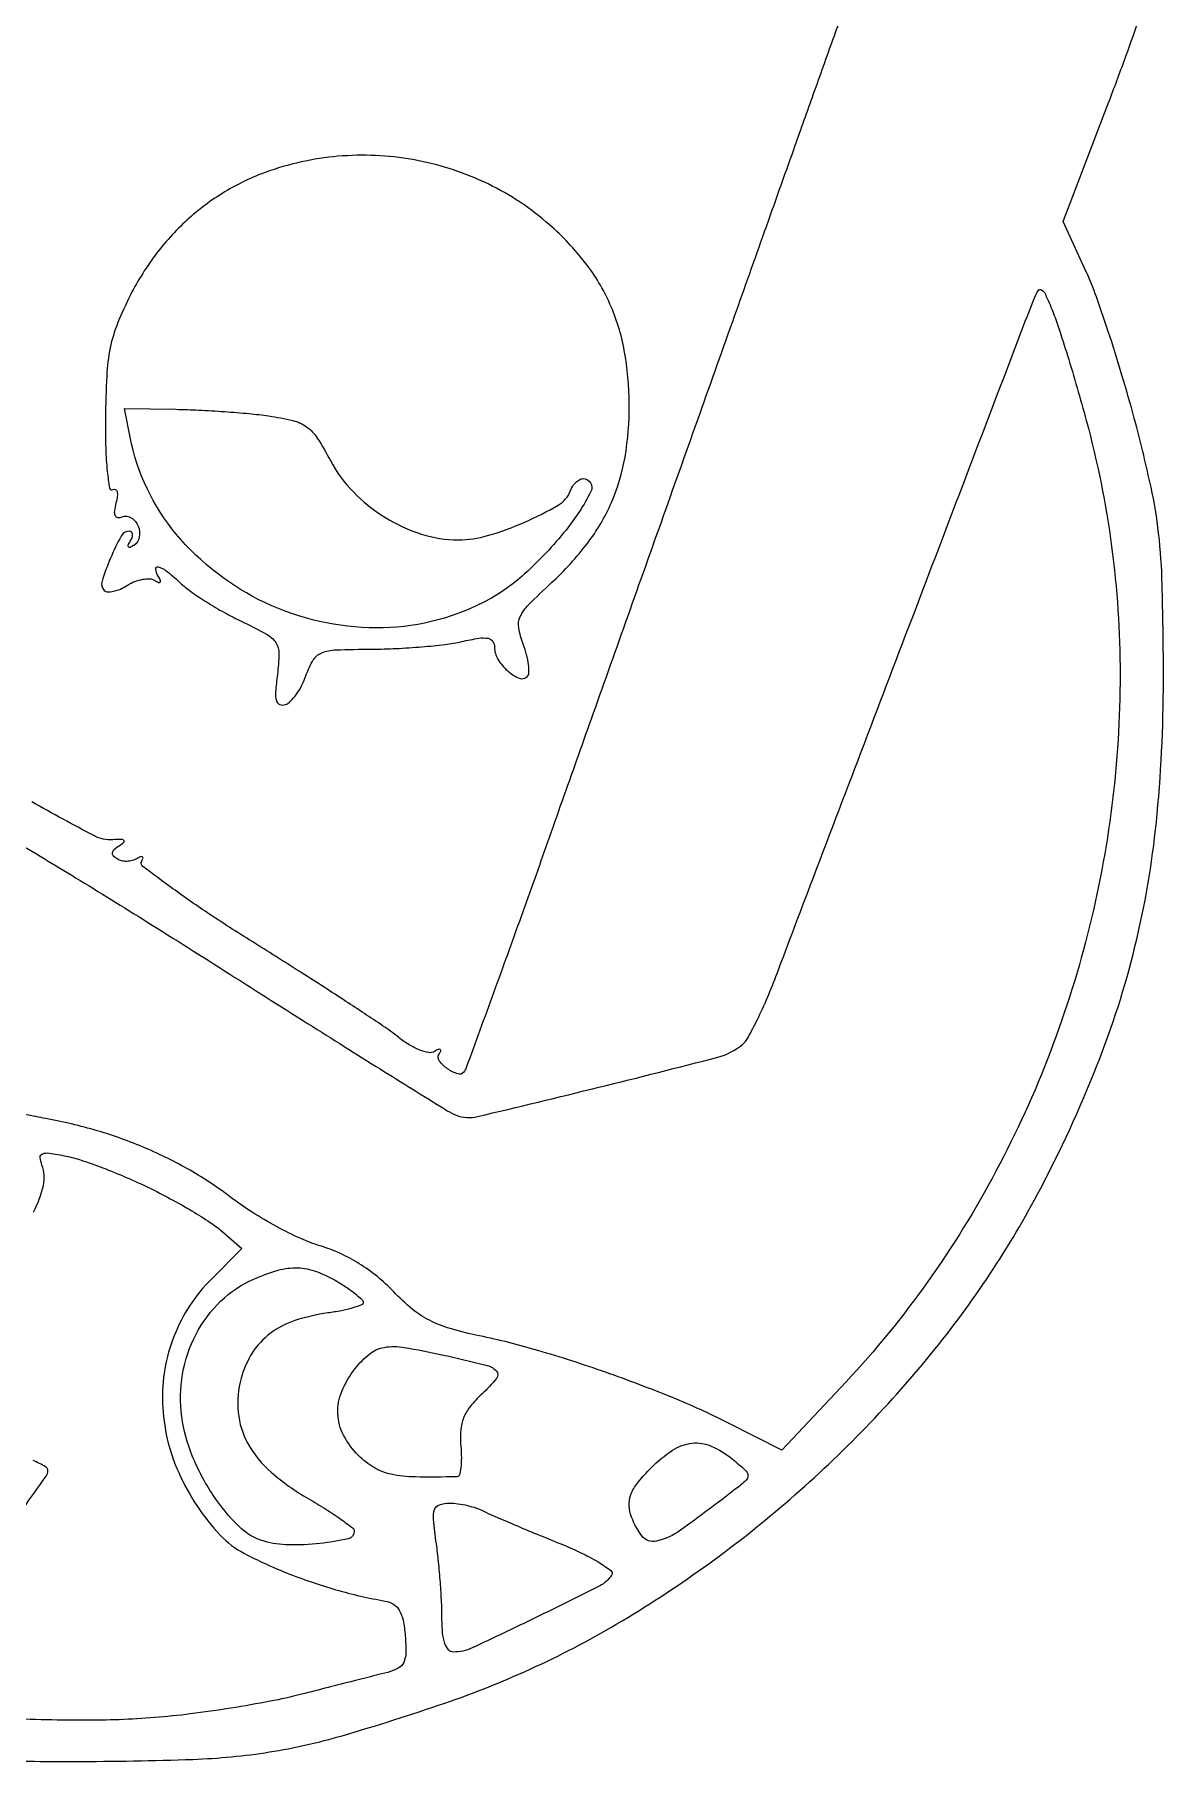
# Model space of a CAD drawing. Extents: x 22 to 640, y 38 to 1156.
# Drawn here: x 200.5 to 329.4, y 437.5 to 634.7 of the extents above; entities that cross this region are included whole.
import ezdxf

# ---------------------------------------------------------------- set-up
doc = ezdxf.new("R2010")
doc.units = 0

msp = doc.modelspace()

# ---------------------------------------------------------------- linework, layer by layer
for points in [[(197.994851, 542.780548, -0.000665), (205.16223, 538.42471, -0.002986), (213.303527, 533.395219, -0.001877), (222.761368, 527.424545, 0.000963), (232.240876, 521.415924, 0.00149), (240.453869, 516.266377, 0.000443), (247.60674, 511.819949, 0.047255), (248.631385, 511.311209, 0.150848), (251.05243, 511.148829, 0.002287), (264.908466, 514.496224, 0.002899), (278.50033, 517.929376, 0.111196), (281.276366, 519.355937, 0.093111), (281.95139, 520.175594, 0.011746), (283.015192, 522.220182, 0.013463), (284.166936, 524.735872, 0.010809), (285.273529, 527.5, -0.001145), (289.095154, 537.607839, -0.000069), (300.676629, 568.016455, -0.000027), (313.038642, 600.455822, -0.003467), (314.599376, 604.466919, -0.039008), (315.086469, 605.460049, -0.424267), (315.476702, 605.553204, -0.146975), (315.908265, 605.051892, -0.007872), (316.740879, 603.099816, -0.018046), (317.420979, 601.244356, -0.00414), (318.429621, 598.062374, -0.004275), (319.530851, 594.373926, -0.004157), (320.579406, 590.632897, -0.066344), (324.442162, 561.643189, -0.06226), (320.734957, 531.993275, -0.062045), (309.820268, 504.074598, -0.065003), (292.520869, 480.169269), (285.817494, 473.063338), (279.658747, 476.173047, 0.020109), (273.312661, 479.063306, 0.012633), (265.687855, 481.949774, 0.012648), (257.952232, 484.439051, 0.020681), (251.270471, 486.107354, -0.019984), (247.922896, 486.938226, -0.048402), (245.559315, 487.882208, -0.053788), (243.571618, 489.196387, -0.030171), (241.454201, 491.176788, 0.032735), (239.621324, 492.87354, 0.031263), (237.555357, 494.345019, 0.031595), (235.345791, 495.532739, 0.03536), (233.084314, 496.382321, -0.035592), (230.867992, 497.216112, -0.016567), (228.119796, 498.591804, -0.016317), (225.318162, 500.232854, -0.021906), (222.900584, 501.909304, 0.031739), (218.234487, 505.01099, 0.030109), (213.132255, 507.557992, 0.029312), (207.625123, 509.532098, 0.02667), (201.749249, 510.921909, -0.009451), (199.457768, 511.381249, -0.006736)], [(293.544691, 639.5, 0.000183), (291.515863, 633.82832, 0.000134), (289.266706, 627.528125, 0.000135), (287.138748, 621.557293, 0.000299), (285.519016, 617, -0.000121), (283.609117, 611.620232, -0.000024), (280.161788, 601.91875, -0.000025), (276.141345, 590.607887, -0.000023), (272.014065, 579, 0.000071), (267.927073, 567.501931, 0.000082), (264.027985, 556.521875, 0.000073), (260.724611, 547.210238, 0.000471), (259.059391, 542.5, -0.001328), (256.032355, 533.984183, -0.001235), (252.886453, 525.27565, -0.000159), (249.776652, 516.741589, -0.075566), (249.49483, 516.226461, -0.321342), (248.796752, 516.012429, -0.074591), (247.639006, 516.605254, -0.073674), (246.69776, 517.516543, -0.311545), (246.660252, 518.259293, 0.041922), (246.856144, 518.645144, 0.36659), (246.80076, 518.814094, 0.25287), (246.583345, 518.826263, 0.028541), (246.134038, 518.58284, -0.184708), (245.485195, 518.459215, -0.049098), (244.453422, 518.750486, -0.042865), (243.257647, 519.341346, -0.032667), (242.059909, 520.178331, 0.021326), (240.223972, 521.524232, 0.002568), (236.038904, 524.294993, 0.003052), (231.025732, 527.533547, 0.002507), (225.634019, 530.932282, -0.006723), (220.490649, 534.235393, -0.011168), (216.257264, 537.173172, -0.004917), (212.822296, 539.724393, -0.38663), (212.708148, 540.33679, 0.058097), (212.860718, 540.662973, 0.380724), (212.795125, 540.815508, 0.219179), (212.569604, 540.816769, 0.031919), (212.154508, 540.595492, -0.076507), (211.630672, 540.373487, -0.058841), (211.014025, 540.292494, -0.059413), (210.402294, 540.357358, -0.082499), (209.893237, 540.565983, -0.076718), (209.472999, 540.924793, -0.220054), (209.370312, 541.28495, -0.171622), (209.57441, 541.662679, -0.045507), (210.130629, 542.080733, 0.033295), (210.673206, 542.468198, 0.4568), (210.679003, 542.682036, 0.192858), (210.361814, 542.801381, 0.013507), (209.393847, 542.754714, -0.141516), (207.313382, 543.189414, -0.005193), (200.161824, 547.073432, -0.007022)], [(194.678192, 437.587477, 0.004087), (205, 437.506604, 0.00878), (218.560583, 437.749331, 0.030156), (227.322364, 438.590854, 0.032262), (235.613764, 440.44974, 0.011161), (247.313207, 444.163513, 0.052382), (267.576897, 453.564055, 0.044051), (286.75009, 467.45778, 0.043859), (303.277356, 484.569838, 0.050687), (315.678391, 503.53649, 0.026704), (322.120382, 517.793798, 0.035163), (326.345732, 531.419951, 0.034484), (328.673854, 545.714269, 0.024244), (329.391451, 562, 0.00509), (329.247011, 571.87656, 0.021711), (328.845021, 577.760066, 0.026328), (327.970611, 583.034796, 0.010061), (326.222082, 590.27247, 0.007652), (324.846796, 595.194419, 0.006889), (323.274894, 600.248164, 0.00692), (321.740319, 604.740512, 0.021584), (320.536735, 607.700726), (317.947431, 613.356512), (322.973715, 626.526398, 0.003627), (324.895757, 631.674321, 0.005292), (326.508017, 636.239425, 0.002727)], [(200.368625, 500.242115, 0.0588), (201.478143, 503.287417, 0.150709), (201.322228, 505.602671, -0.070349), (201.118988, 506.486838, -0.336521), (201.378403, 506.897178, -0.12816), (202.144838, 506.976305, -0.011262), (204.082163, 506.634611, -0.031564), (205.799264, 506.177442, -0.010413), (208.25851, 505.296043, -0.010324), (210.952167, 504.202593, -0.011527), (213.5, 503.03622, -0.010713), (215.9671, 501.771225, -0.010206), (218.418409, 500.381891, -0.010202), (220.533244, 499.066451, -0.035345), (221.817988, 498.09483), (224.135975, 496.069309), (220.667322, 492.600655, 0.103295), (216.407979, 486.092972, 0.102469), (215.092684, 478.405443, 0.097038), (216.932011, 470.487229, 0.082916), (221.685021, 463.344785, 0.08467), (224.432918, 461.259114, 0.025048), (229.249902, 459.048673, 0.024841), (234.892002, 457.113212, 0.027671), (240.5, 455.826957, -0.098974), (241.460373, 455.45729, -0.120371), (242.127181, 454.764738, -0.083131), (242.555837, 453.629335, -0.027892), (242.802813, 451.868356, -0.022362), (242.879774, 449.888561, -0.110405), (242.631413, 448.807318, -0.159345), (241.997882, 448.143073, -0.062559), (240.802813, 447.682201, 0.001212), (239.472014, 447.348708, 0.00021), (236.956296, 446.710668, 0.000228), (234.00448, 445.959271, 0.000204), (230.942022, 445.176888, -0.015339), (227.388723, 444.382833, -0.007911), (222.900716, 443.596909, -0.007856), (218.255174, 442.933601, -0.011783), (214.180693, 442.514301, -0.020414), (206.119806, 442.206549, -0.011416), (196.307191, 442.45677, -0.006775)], [(199.17813, 466.403781, 0.001686), (201.801795, 470.101495, 0.154647), (202, 470.727, 0.274549), (201.740404, 471.164131, 0.01632), (200.310937, 471.883737, 0.02084)]]:
    msp.add_lwpolyline(points, format="xyb")
for points in [[(227.316732, 619.143611, 0.049971), (222.473114, 616.90716, 0.048858), (218.129722, 613.739902, 0.047985), (214.41597, 609.73099, 0.044862), (211.439094, 605, 0.023081), (209.944534, 601.704878, 0.044878), (209.119245, 598.938956, 0.036976), (208.712772, 595.73915, 0.011208), (208.565818, 590.845463, 0.009184), (208.602126, 587.472115, 0.018626), (208.778138, 584.824295, 0.016945), (209.042178, 582.916262, 0.531141), (209.407524, 582.751835, -0.251441), (209.697525, 582.769526, -0.230089), (209.888563, 582.53652, -0.090333), (209.918043, 581.993809, -0.032478), (209.770708, 581.23119, 0.031014), (209.590941, 580.315088, 0.138743), (209.668661, 579.778968, 0.270854), (209.971529, 579.561792, 0.115378), (210.484143, 579.632289, -0.239203), (211.517488, 579.525294, -0.154555), (212.300415, 578.579298, -0.142798), (212.430423, 577.296444, -0.211717), (211.801818, 576.377517, -0.033384), (211.374434, 576.151292, -0.333325), (211.188892, 576.193445, -0.293058), (211.161683, 576.395653, -0.029304), (211.404508, 576.845492, 0.050652), (211.619668, 577.288238, 0.110124), (211.669057, 577.660863, 0.185413), (211.551111, 577.902404, 0.189699), (211.303128, 578, 0.273994), (210.368007, 577.445974, 0.025125), (209.142857, 574.915122, 0.025061), (208.177773, 572.27524, 0.278312), (208.43624, 571.230426, 0.195673), (208.826994, 571.065709, 0.058069), (209.484723, 571.134052, 0.048612), (210.274286, 571.392809, 0.036118), (211.086156, 571.821732, -0.046017), (211.931937, 572.247407, -0.049249), (212.822453, 572.499522, -0.054797), (213.625103, 572.554177, -0.128724), (214.195186, 572.379369, 0.033048), (214.624725, 572.151633, 0.332124), (214.810973, 572.193261, 0.294628), (214.838693, 572.395016, 0.029276), (214.595492, 572.845492, -0.108913), (214.306239, 573.672115, -0.549122), (214.612391, 573.922789, -0.08972), (215.6646, 573.351778, -0.018467), (217.267821, 571.965114, 0.035046), (218.422799, 571.031201, 0.012975), (220.168967, 569.877286, 0.012785), (222.146066, 568.712404, 0.015049), (224.076897, 567.715114, -0.013604), (226.960949, 566.236021, -0.119324), (228.014824, 565.276426, -0.154498), (228.37972, 564.045061, -0.027427), (228.201358, 561.616823, 0.013631), (228.002291, 559.650668, 0.082781), (228.095506, 558.635251, 0.237382), (228.468355, 558.212591, 0.176357), (229.100468, 558.191932, 0.119874), (229.707471, 558.568328, 0.040076), (230.382637, 559.374783, 0.037183), (231.014059, 560.422023, 0.034717), (231.5, 561.575109, -0.053051), (232.297506, 563.289373, -0.165058), (233.257054, 564.101191, -0.084801), (234.897505, 564.443696, -0.008099), (239, 564.527542, 0.01084), (241.763484, 564.599176, 0.009059), (244.692187, 564.791907, 0.009169), (247.364798, 565.065921, 0.024572), (249.25, 565.388833, -0.013966), (251.221218, 565.769665, -0.084164), (252.260317, 565.764453, -0.204858), (252.792155, 565.41823, -0.148477), (253, 564.733736, 0.138339), (253.381258, 563.382123, 0.072826), (254.50773, 562.031796, 0.084762), (255.811217, 561.212725, 0.303128), (256.728998, 561.395665, 0.192953), (256.921898, 561.846655, 0.036385), (256.876423, 562.759385, 0.034152), (256.659703, 563.881442, 0.025468), (256.275042, 565.082287, -0.048541), (255.768873, 566.955448, -0.150801), (255.93969, 568.237734, -0.088364), (256.877953, 569.585769, -0.010441), (259.520457, 572.125621, 0.043339), (263.608849, 576.608008, 0.060593), (266.356071, 581.277479, 0.060657), (267.901966, 586.465515, 0.043545), (268.394238, 592.5, 0.043664), (267.822319, 598.637873, 0.059699), (266.186085, 603.937931, 0.060655), (263.369303, 608.63858, 0.047033), (259.277385, 612.987038, 0.067711), (252.271443, 617.6432, 0.065357), (244.192455, 620.327912, 0.065042), (235.657771, 620.844022, 0.065897)], [(227.20816, 591.162394, -0.024792), (229.975425, 590.632066, -0.097319), (231.545592, 589.906343, -0.093228), (232.759249, 588.624039, -0.021707), (234.260899, 586.052739, 0.072423), (236.840887, 582.512438, 0.060277), (240.477262, 579.595619, 0.060942), (244.658646, 577.658218, 0.078198), (248.841559, 577, 0.071629), (252.215398, 577.485824, 0.031738), (256.452466, 579.029996, 0.028195), (260.271707, 580.966747, 0.171322), (261.687575, 582.628218, -0.052725), (261.955249, 583.152881, -0.056397), (262.321669, 583.597039, -0.063282), (262.726528, 583.899696, -0.129604), (263.106989, 584, -0.55961), (264.010178, 582.528225, -0.052144), (261.166261, 578.131726, -0.038942), (256.435103, 573.115911, -0.066349), (251.700605, 569.84726, -0.120011), (239.499068, 566.953455, -0.10853), (226.831217, 569.815885, -0.109932), (216.651187, 577.674777, -0.125957), (211.385819, 588.75), (210.75, 592), (216.625, 591.912394, -0.008284), (219.217786, 591.830749, -0.005675), (222.157241, 591.655944, -0.005722), (224.985914, 591.422924, -0.011535)], [(235.095708, 492.284392, -0.015534), (236.208273, 491.579675, -0.022104), (237.146864, 490.881007, -0.019105), (237.853018, 490.25878, -0.205389), (238, 489.916062, -0.31007), (237.806118, 489.633477, -0.02014), (236.813808, 489.295974, -0.023662), (235.509668, 488.976476, -0.014903), (233.961901, 488.721715, 0.047105), (230.20504, 487.852083, 0.080808), (227.364307, 486.362763, 0.090511), (225.355082, 484.189181, 0.074184), (224.070534, 481.293283, 0.091146), (223.727518, 477.388096, 0.103721), (224.838751, 473.80696, 0.087503), (227.500512, 470.529799, 0.047783), (231.732487, 467.517515, -0.009306), (233.738948, 466.310103, -0.014103), (235.433075, 465.179393, -0.008723), (236.782682, 464.186707, -0.227382), (236.982487, 463.795313, -0.359982), (236.302492, 462.930334, -0.025782), (233.06188, 462.40094, -0.03236), (229.488494, 462.237587, -0.065163), (226.703532, 462.656094, -0.126167), (223.785699, 464.366903, -0.051251), (220.842575, 467.954228, -0.049055), (218.48089, 472.418117, -0.063903), (217.289216, 476.880402, -0.075807), (217.376728, 481.743488, -0.078183), (218.915271, 486.304071, -0.080581), (221.725266, 490.060674, -0.088244), (225.5, 492.597485, -0.035113), (228.285025, 493.599887, -0.07713), (230.526551, 493.873211, -0.081828), (232.661084, 493.449605, -0.043619)], [(247, 483.948886, -0.005089), (252.009782, 482.779485, -0.13551), (253.197108, 482.117097, -0.38926), (253.240845, 481.24511, -0.032781), (251.552452, 479.46103, 0.035607), (250.23268, 478.050594, 0.074594), (249.472238, 476.758971, 0.07713), (249.138741, 475.329741, 0.040328), (249.148505, 473.497697, -0.019609), (249.210583, 472.170247, -0.032302), (249.146529, 471.048968, -0.034918), (248.987328, 470.227608, -0.332208), (248.723267, 470.019236, -0.010579), (243.926191, 469.993174, -0.049319), (241.181888, 470.308169, -0.080425), (239.242846, 471.067718, -0.062971), (237.454545, 472.454545, -0.076778), (235.75617, 474.773454, -0.110539), (235.107665, 477.224007, -0.10739), (235.558887, 479.769539, -0.069391), (237.07258, 482.365141, -0.057207), (238.760834, 484.068974, -0.130102), (240.405095, 484.797251, -0.081054), (242.682706, 484.789153, -0.013458)], [(280.139216, 472.064841, -0.011832), (281.641703, 470.772605, -0.185459), (281.942976, 470.179618, -0.238309), (281.727508, 469.615016, -0.020211), (280.5, 468.585458, -0.008186), (274.241052, 463.914383, -0.098441), (271.516998, 462.669989, -0.293665), (269.830889, 463.264551, -0.092025), (268.54271, 465.757238, -0.082732), (268.381858, 467.003446, -0.094755), (268.650255, 468.172521, -0.068508), (269.426287, 469.434244, -0.0243), (270.853392, 471.007238, -0.049721), (273.338315, 473.041636, -0.118873), (275.562622, 473.853676, -0.132212), (277.758413, 473.52295, -0.06867)], [(251.763569, 466.0998, 0.016525), (252.811936, 465.599537, 0.002433), (254.970288, 464.668331, 0.002744), (257.533213, 463.593913, 0.002355), (260.241666, 462.490824, -0.01475), (262.783203, 461.381498, -0.025187), (264.824499, 460.288983, -0.023414), (266.274948, 459.320771, -0.390441), (266.375781, 458.79901, -0.138249), (265.031576, 457.565537, -0.003657), (257.716904, 453.937878, -0.004331), (250.441874, 450.473558, -0.109373), (248.302897, 450, -0.221049), (247.74694, 450.258415, -0.09405), (247.334375, 450.990739, -0.057871), (247.078761, 452.190693, -0.023572), (247, 453.860429, 0.012412), (246.955062, 455.670434, 0.006258), (246.813197, 457.949731, 0.00621), (246.607749, 460.302643, 0.009175), (246.364076, 462.360429, -0.00958), (246.034971, 465.159055, -0.10368), (246.1578, 466.28435, -0.243247), (246.703101, 466.821884, -0.075393), (247.877645, 467, -0.034369), (248.82729, 466.934645, -0.022558), (249.905801, 466.735566, -0.022709), (250.943356, 466.445003, -0.039975)]]:
    msp.add_lwpolyline(points, format="xyb", close=True)

doc.saveas('drawing.dxf')
